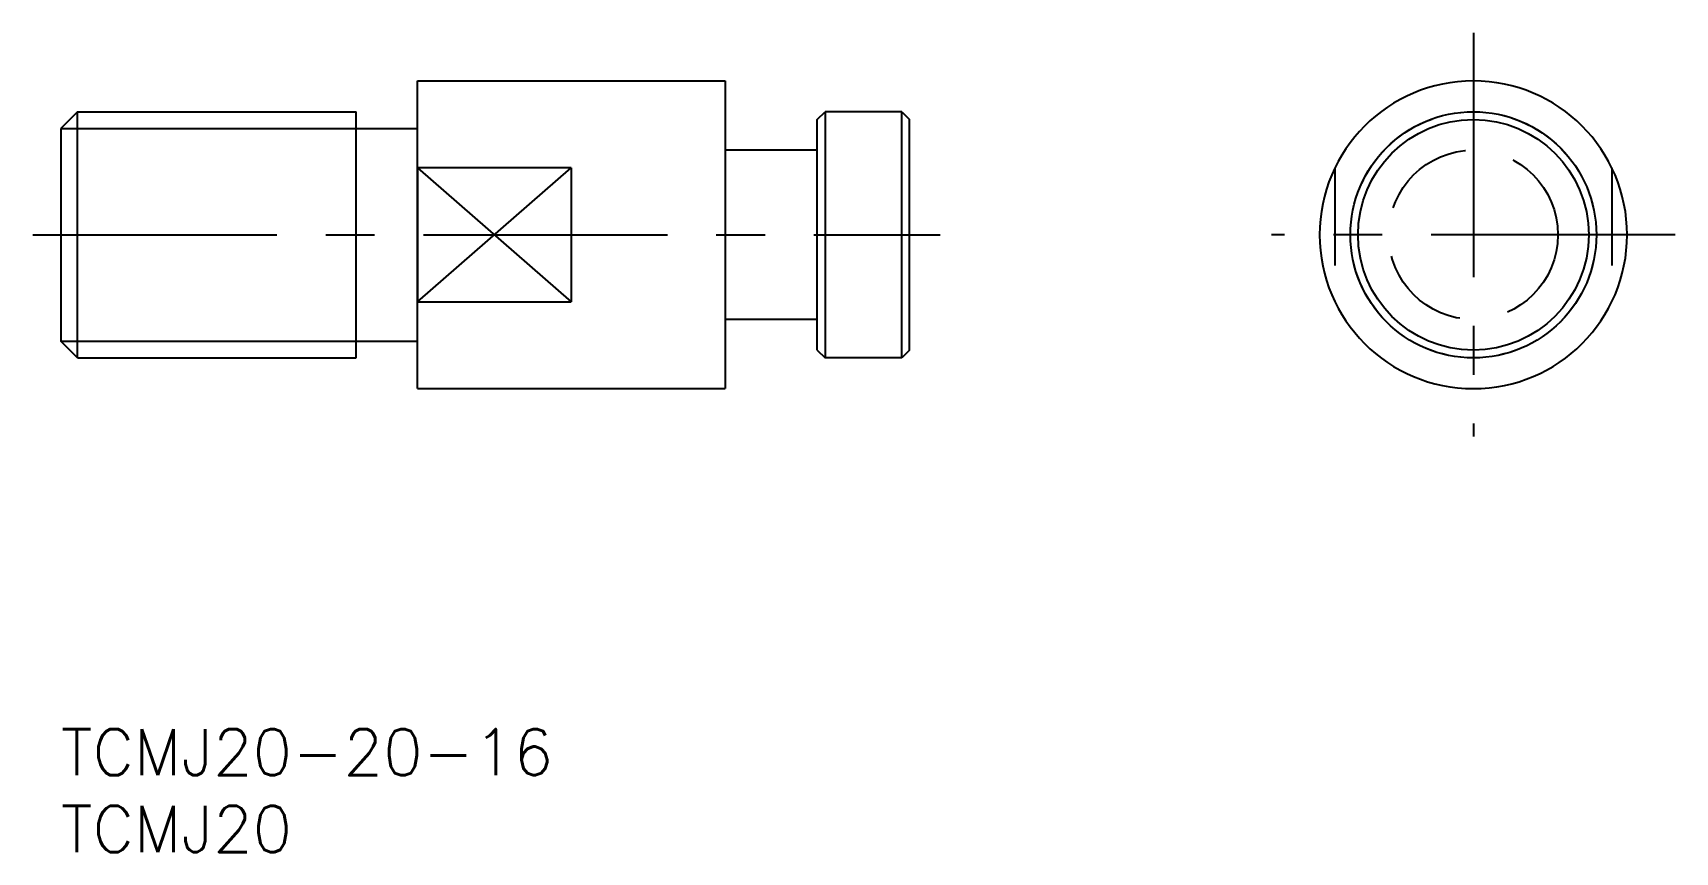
# Model space of a CAD drawing. Extents: x -2 to 105, y -8 to 45.
import ezdxf

# ---------------------------------------------------------------- set-up
doc = ezdxf.new("R2010")
doc.units = 0
doc.header["$LTSCALE"] = 0.5
doc.linetypes.add('CENTER', pattern=[50.8, 31.75, -6.35, 6.35, -6.35])
doc.linetypes.add('DASHED', pattern=[19.05, 12.7, -6.35])
doc.layers.get('0').update_dxf_attribs({"linetype": 'CONTINUOUS'})
doc.layers.add('CENTER', color=1, linetype='CENTER')
doc.styles.get("Standard").update_dxf_attribs({"font": 'txt.shx', "height": 3, "bigfont": 'bigfont.shx'})

# ---------------------------------------------------------------- blocks, each defined once
blk = doc.blocks.new('*U3')
at = {"color": 7, "linetype": 'CONTINUOUS'}
blk.add_text('TCMJ20-20-16', height=3, dxfattribs=at).set_placement((0, -3))
blk = doc.blocks.new('*U4')
at = {"color": 7, "linetype": 'CONTINUOUS'}
blk.add_text('TCMJ20', height=3, dxfattribs=at).set_placement((0, -8))

msp = doc.modelspace()

# ---------------------------------------------------------------- linework, layer by layer
at = {"color": 7, "linetype": 'CONTINUOUS'}
for p, q in [((23.2, 22.13), (23.2, 42.13)), ((23.2, 42.13), (43.2, 42.13)), ((43.2, 42.13), (43.2, 22.13)), ((1.08, 40.13), (0, 39.05)), ((1.08, 40.13), (19.2, 40.13)), ((1.08, 24.13), (1.08, 40.13)), ((19.2, 24.13), (19.2, 40.13)), ((49.2, 39.63), (49.7, 40.13)), ((49.2, 24.63), (49.2, 39.63)), ((54.7, 40.13), (49.7, 40.13)), ((49.7, 40.13), (49.7, 24.13)), ((54.7, 40.13), (55.2, 39.63)), ((54.7, 24.13), (54.7, 40.13)), ((55.2, 24.63), (55.2, 39.63)), ((0, 39.05), (0, 25.21)), ((19.2, 39.05), (23.2, 39.05)), ((49.2, 37.63), (43.2, 37.63)), ((23.2, 36.49), (23.2, 27.77)), ((33.2, 36.49), (23.2, 36.49)), ((33.2, 36.49), (33.2, 27.77)), ((23.2, 27.77), (33.2, 27.77)), ((49.2, 26.63), (43.2, 26.63)), ((1.08, 24.13), (0, 25.21)), ((19.2, 25.21), (23.2, 25.21)), ((49.2, 24.63), (49.7, 24.13)), ((55.2, 24.63), (54.7, 24.13)), ((1.08, 24.13), (19.2, 24.13)), ((54.7, 24.13), (49.7, 24.13)), ((23.2, 22.13), (43.2, 22.13))]:
    msp.add_line(p, q, dxfattribs=at)
at = {"color": 3, "linetype": 'CONTINUOUS'}
for p, q in [((0, 39.05), (19.2, 39.05)), ((23.2, 27.77), (33.2, 36.49)), ((23.2, 36.49), (33.2, 27.77)), ((0, 25.21), (19.2, 25.21))]:
    msp.add_line(p, q, dxfattribs=at)
at = {"color": 3, "linetype": 'DASHED'}
for p, q in [((82.87, 36.49), (82.87, 27.77)), ((100.87, 36.49), (100.87, 27.77))]:
    msp.add_line(p, q, dxfattribs=at)
for radius in [8, 5.5]:
    msp.add_circle((91.87, 32.13), radius, dxfattribs=at)
at = {"color": 7, "linetype": 'CONTINUOUS'}
for radius in [8, 7.5]:
    msp.add_circle((91.87, 32.13), radius, dxfattribs=at)
for start, end in [(0, 180), (180, 0)]:
    msp.add_arc((91.87, 32.13), 10, start, end, dxfattribs=at)
at = {"layer": 'CENTER', "color": 1, "linetype": 'CENTER'}
for p, q in [((91.87, 45.26), (91.87, 19.01)), ((-1.82, 32.13), (57.2, 32.13)), ((104.99, 32.13), (78.74, 32.13))]:
    msp.add_line(p, q, dxfattribs=at)

# ---------------------------------------------------------------- block references
at = {"color": 7, "linetype": 'CONTINUOUS'}
for name in ['*U3', '*U4']:
    msp.add_blockref(name, (0, 0), dxfattribs=at)

doc.saveas('drawing.dxf')
